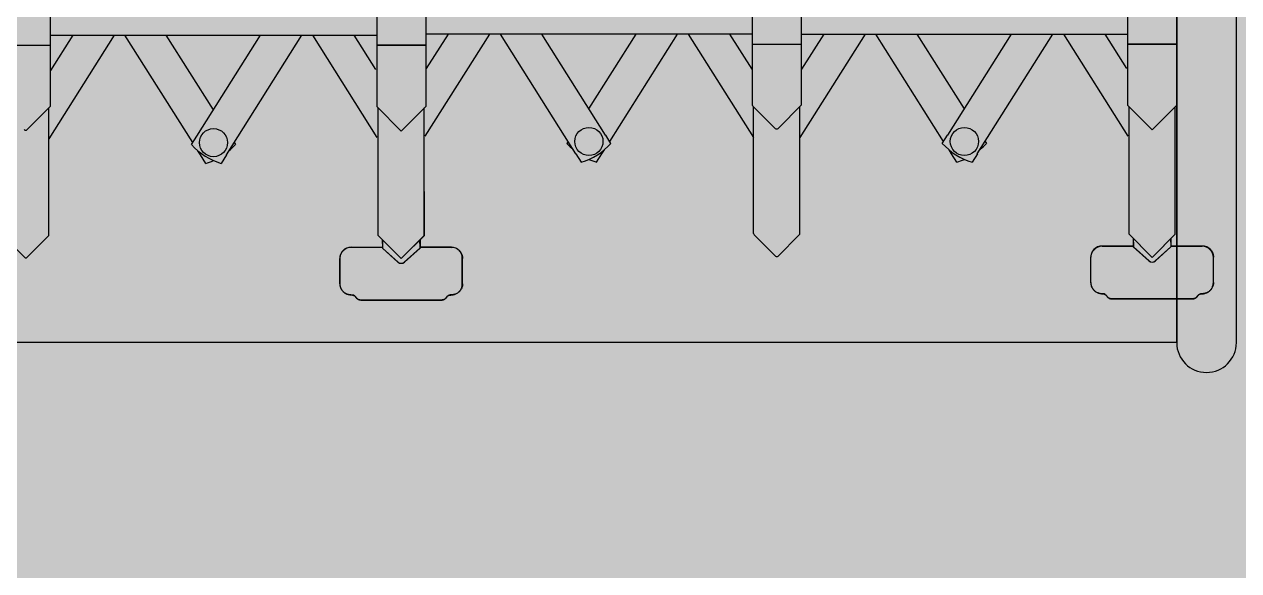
# Model space of a CAD drawing. Header units: millimetres. Extents: x 4836525 to 5356909, y -1773032 to -1295773.
# Drawn here: x 5208041 to 5209076, y -1425779 to -1425313 of the extents above; entities that cross this region are included whole.
import ezdxf

# ---------------------------------------------------------------- set-up
doc = ezdxf.new("R2010")
doc.units = ezdxf.units.MM
doc.header["$LTSCALE"] = 1000
for name, color, linetype in [('A-FUR', 8, 'Continuous'), ('PAV', 8, 'Continuous'), ('WIN', 8, 'Continuous')]:
    doc.layers.add(name, color=color, linetype=linetype)
doc.layers.add('A-MCAL', color=9, linetype='Continuous', lineweight=25)

# ---------------------------------------------------------------- blocks, each defined once
blk = doc.blocks.new('zw$960B')
at = {"layer": 'WIN', "color": 253, "linetype": 'Continuous'}
for p, q in [((345.8, -7647.2), (345.8, -7647.2)), ((373.9, -7644.5), (352.3, -7644.6)), ((374, -7644.7), (352.4, -7644.7)), ((342.8, -7654.1), (342.8, -7680.8)), ((342.8, -7680.9), (342.9, -7654.2)), ((383.5, -7656.3), (383.5, -7654.5)), ((387.8, -7662.4), (387.8, -7731)), ((387.8, -7731.2), (387.8, -7662.6)), ((-222.9, -7675.9), (222.9, -7675.9)), ((-222.7, -7675.9), (222.9, -7675.9)), ((170.7, -7675.9), (170.7, -7717.7)), ((170.7, -7717.7), (170.7, -7675.9)), ((222.9, -7675.9), (243.8, -7696.8)), ((222.9, -7675.9), (243.8, -7696.8)), ((332.8, -7677.2), (224.1, -7677.1)), ((332.8, -7677.1), (257.2, -7677.1)), ((332.8, -7677.1), (351.4, -7695.7)), ((332.8, -7677.2), (352.5, -7696.9)), ((336.5, -7680.8), (339.5, -7680.8)), ((339.5, -7680.9), (336.5, -7680.9)), ((339.5, -7680.8), (343.5, -7680.8)), ((339.5, -7680.9), (343.5, -7680.9)), ((343.5, -7680.8), (355.4, -7694.1)), ((355.4, -7694.2), (343.5, -7680.9)), ((222.9, -7717.7), (243.8, -7696.8)), ((222.9, -7717.7), (243.8, -7696.8)), ((332.8, -7716.4), (352.5, -7696.7)), ((332.8, -7716.5), (351.4, -7697.9)), ((355.4, -7699.4), (343.5, -7712.7)), ((343.5, -7712.9), (355.4, -7699.5)), ((351.4, -7695.7), (351.4, -7695.7)), ((352.5, -7696.7), (351.4, -7695.7)), ((352.5, -7696.9), (351.4, -7697.9)), ((351.4, -7697.9), (351.4, -7697.9)), ((339.5, -7712.7), (336.5, -7712.7)), ((336.5, -7712.8), (339.5, -7712.9)), ((339.5, -7712.7), (343.5, -7712.7)), ((339.5, -7712.9), (343.5, -7712.9)), ((342.8, -7712.7), (342.9, -7739.4)), ((342.8, -7739.5), (342.8, -7712.9)), ((-222.9, -7717.7), (222.9, -7717.7)), ((-222.7, -7717.7), (222.9, -7717.7)), ((249.2, -7717.3), (162.2, -7772.1)), ((162.2, -7995.7), (162.2, -7717.7)), ((191.4, -7718.5), (162.2, -7736.9)), ((228.7, -7716.5), (224.1, -7716.5)), ((255.9, -7716.5), (224.1, -7716.5)), ((257.2, -7716.5), (225.8, -7716.5)), ((332.8, -7716.4), (255.9, -7716.5)), ((332.8, -7716.5), (257.2, -7716.5)), ((345.8, -7746.5), (345.8, -7746.4)), ((383.5, -7737.3), (383.5, -7739.1)), ((373.9, -7749.1), (352.3, -7749)), ((374, -7748.9), (352.4, -7748.9)), ((264.2, -7845.7), (162.2, -7781.4)), ((248.3, -7870.9), (162.2, -7816.6)), ((253.6, -7839), (255.4, -7837.9)), ((264.2, -7845.6), (271.4, -7850.1)), ((264.2, -7845.6), (264.2, -7845.7)), ((225.8, -7856.7), (162.2, -7896.8)), ((264.2, -7867.7), (260.8, -7869.8)), ((271.4, -7863.2), (264.2, -7867.8)), ((264.2, -7867.7), (264.2, -7867.8)), ((253.6, -7874.4), (162.2, -7932)), ((248.3, -7870.9), (248.3, -7871)), ((255.4, -7875.5), (248.3, -7871)), ((162.2, -7941.2), (250.4, -7996.9)), ((162.2, -7976.5), (192.2, -7995.4)), ((-222.7, -7995.7), (222.9, -7995.7)), ((170.7, -8037.5), (170.7, -7995.7)), ((222.9, -7995.6), (242, -8014.7)), ((222.9, -7995.7), (242.6, -8015.3)), ((332, -7996.8), (224.2, -7996.9)), ((333.3, -7997.4), (333.3, -7997.4)), ((333.3, -7997.4), (351.4, -8015.4)), ((223.5, -8036.9), (242.6, -8017.8)), ((351.4, -8017.6), (333.3, -8035.7)), ((351.4, -8015.4), (351.4, -8015.4)), ((351.4, -8017.6), (351.4, -8017.6)), ((333.3, -8035.7), (333.3, -8035.7)), ((-222.9, -8037.5), (222.1, -8037.5)), ((162.2, -8091.9), (250.4, -8036.2)), ((162.2, -8037.5), (162.2, -8315.5)), ((162.2, -8056.7), (192.2, -8037.8)), ((255.9, -8036.2), (224.1, -8036.3)), ((285.6, -8036.2), (255.9, -8036.2)), ((332.1, -8036.2), (285.6, -8036.2)), ((253.6, -8158.8), (162.2, -8101.1)), ((225.8, -8176.5), (162.2, -8136.3)), ((255.4, -8157.7), (248.3, -8162.2)), ((248.3, -8162.3), (162.2, -8216.6)), ((248.3, -8162.3), (248.3, -8162.2)), ((264.2, -8165.5), (260.8, -8163.3)), ((264.2, -8165.5), (264.2, -8165.4)), ((271.4, -8169.9), (264.2, -8165.4)), ((264.2, -8187.5), (162.2, -8251.8)), ((264.2, -8187.5), (271.4, -8183)), ((264.2, -8187.5), (264.2, -8187.5)), ((253.6, -8194.1), (255.4, -8195.3)), ((249.2, -8315.9), (162.2, -8261)), ((374.9, -8284.1), (353.3, -8284.1)), ((375, -8284.3), (353.4, -8284.3)), ((343.8, -8293.6), (343.8, -8320.3)), ((343.8, -8320.4), (343.9, -8293.7)), ((346.8, -8286.7), (346.8, -8286.7)), ((384.5, -8295.9), (384.5, -8294)), ((191.4, -8314.7), (162.2, -8296.2)), ((388.8, -8301.9), (388.8, -8370.5)), ((388.8, -8370.7), (388.8, -8302.2)), ((-221.9, -8315.5), (223.9, -8315.5)), ((-221.7, -8315.5), (223.9, -8315.5)), ((171.7, -8315.5), (171.7, -8357.2)), ((171.7, -8357.2), (171.7, -8315.5)), ((223.9, -8315.5), (244.8, -8336.3)), ((223.9, -8315.5), (244.8, -8336.3)), ((333.8, -8316.7), (225.1, -8316.7)), ((333.8, -8316.6), (258.2, -8316.7)), ((333.8, -8316.6), (352.4, -8335.2)), ((333.8, -8316.7), (353.5, -8336.4)), ((337.5, -8320.3), (340.5, -8320.3)), ((340.5, -8320.4), (337.5, -8320.4)), ((340.5, -8320.3), (344.5, -8320.3)), ((340.5, -8320.4), (344.5, -8320.4)), ((344.5, -8320.3), (356.4, -8333.6)), ((356.4, -8333.8), (344.5, -8320.4)), ((352.4, -8335.2), (352.4, -8335.2)), ((353.5, -8336.3), (352.4, -8335.2)), ((223.9, -8357.2), (244.8, -8336.3)), ((223.9, -8357.2), (244.8, -8336.3)), ((333.8, -8355.9), (353.5, -8336.3)), ((333.8, -8356.1), (352.4, -8337.5)), ((356.4, -8338.9), (344.5, -8352.3)), ((344.5, -8352.4), (356.4, -8339.1)), ((353.5, -8336.4), (352.4, -8337.5)), ((352.4, -8337.5), (352.4, -8337.5)), ((229.7, -8356), (225.1, -8356.1)), ((256.9, -8356), (225.1, -8356)), ((258.2, -8356), (226.8, -8356)), ((333.8, -8355.9), (256.9, -8356)), ((333.8, -8356.1), (258.2, -8356)), ((340.5, -8352.3), (337.5, -8352.3)), ((337.5, -8352.4), (340.5, -8352.4)), ((340.5, -8352.3), (344.5, -8352.3)), ((340.5, -8352.4), (344.5, -8352.4)), ((343.8, -8352.3), (343.9, -8379)), ((343.8, -8379.1), (343.8, -8352.4)), ((-221.9, -8357.2), (223.9, -8357.2)), ((-221.7, -8357.2), (223.9, -8357.2)), ((250.2, -8356.8), (163.1, -8411.7)), ((163.1, -8635.2), (163.1, -8357.2)), ((192.4, -8358), (163.1, -8376.5)), ((384.5, -8376.8), (384.5, -8378.7)), ((346.8, -8386), (346.8, -8386)), ((374.9, -8388.6), (353.3, -8388.6)), ((375, -8388.4), (353.4, -8388.4)), ((265.2, -8485.2), (163.1, -8420.9)), ((249.3, -8510.4), (163.1, -8456.1)), ((254.6, -8478.6), (256.4, -8477.4)), ((265.2, -8485.2), (272.4, -8489.7)), ((265.2, -8485.2), (265.2, -8485.2)), ((226.8, -8496.2), (163.1, -8536.4)), ((249.3, -8510.4), (249.2, -8510.5)), ((256.4, -8515), (249.2, -8510.5)), ((265.2, -8507.2), (261.8, -8509.4)), ((272.4, -8502.8), (265.2, -8507.3)), ((265.2, -8507.2), (265.2, -8507.3)), ((254.6, -8513.9), (163.1, -8571.6)), ((163.1, -8580.8), (251.4, -8636.5)), ((163.1, -8616), (193.2, -8634.9)), ((-221.7, -8635.2), (223.9, -8635.2)), ((171.7, -8677), (171.7, -8635.2)), ((223.9, -8635.2), (243.6, -8654.9)), ((223.9, -8635.2), (243, -8654.3)), ((333, -8636.4), (225.1, -8636.5)), ((334.3, -8636.9), (334.3, -8636.9)), ((334.3, -8636.9), (352.4, -8655)), ((352.4, -8655), (352.4, -8655)), ((352.4, -8657.1), (334.3, -8675.2)), ((352.4, -8657.1), (352.4, -8657.1))]:
    blk.add_line(p, q, dxfattribs=at)
for points in [[(387.8, -7721.2), (387.8, -7663.8), (387.8, -7662.6)], [(387.8, -7672.4), (387.8, -7729.8), (387.8, -7731)], [(388.8, -8360.7), (388.8, -8303.3), (388.8, -8302.2)], [(388.8, -8312), (388.8, -8369.4), (388.8, -8370.5)]]:
    blk.add_lwpolyline(points, dxfattribs=at)
for centre in [(253.7, -7856.7), (253.7, -8176.5), (254.7, -8496.2)]:
    blk.add_circle(centre, 12, dxfattribs=at)
for centre, radius, start, end in [((352.3, -7654.1), 9.49, 133.2389, 180.0653), ((352.4, -7654.2), 9.49, 133.1082, 179.9347), ((352.5, -7696.7), 4, 318.2766, 41.8541), ((352.5, -7696.9), 4, 318.1459, 41.7234), ((352.3, -7739.5), 9.49, 179.9347, 226.7611), ((352.4, -7739.4), 9.49, 180.0653, 226.8918), ((216.7, -7880), 57.2, 39.5715, 47.4202), ((216.7, -7833.4), 57.2, 312.5797, 342.9583), ((216.7, -7880), 57.2, 17.0416, 24.0583), ((332, -7998.6), 1.8, 45.0323, 90.0488), ((241.3, -8016.6), 1.75, 315.0032, 44.9968), ((350.3, -8016.5), 1.5, 315.0653, 45.0323), ((332.1, -8034.4), 1.8, 270.0488, 315.0653), ((222.1, -8035.6), 1.9, 270, 315.0032), ((216.7, -8199.8), 57.2, 17.0417, 47.4203), ((216.7, -8153.1), 57.2, 335.9417, 342.9584), ((216.7, -8153.1), 57.2, 312.5798, 320.4285), ((353.3, -8293.6), 9.49, 133.2389, 180.0653), ((353.4, -8293.7), 9.49, 133.1082, 179.9347), ((353.5, -8336.3), 4, 318.2766, 41.8541), ((353.5, -8336.4), 4, 318.1459, 41.7234), ((353.3, -8379.1), 9.49, 179.9347, 226.7611), ((353.4, -8378.9), 9.49, 180.0653, 226.8918), ((217.7, -8519.6), 57.2, 39.5715, 47.4202), ((217.7, -8472.9), 57.2, 312.5797, 342.9583), ((217.7, -8519.6), 57.2, 17.0416, 24.0583), ((333, -8638.2), 1.8, 45.0323, 90.0488), ((242.3, -8656.1), 1.75, 315.0032, 44.9968), ((351.3, -8656), 1.5, 315.0653, 45.0323)]:
    blk.add_arc(centre, radius, start, end, dxfattribs=at)
for points, knots in [([(345.8, -7647.2), (345.9, -7647), (346.2, -7646.8), (346.7, -7646.4), (347.2, -7646), (347.7, -7645.7), (348.3, -7645.4), (348.9, -7645.2), (349.6, -7644.9), (350.4, -7644.8), (351.3, -7644.6), (351.9, -7644.6), (352.3, -7644.6)], [0, 0, 0, 0, 0.606235, 1.218522, 1.833527, 2.449202, 3.072991, 3.728324, 4.438806, 5.228874, 6.128937, 7.160293, 7.160293, 7.160293, 7.160293]), ([(352.4, -7644.7), (352, -7644.7), (351.4, -7644.7), (350.5, -7644.9), (349.8, -7645.1), (349.1, -7645.3), (348.5, -7645.6), (347.9, -7645.8), (347.3, -7646.2), (346.8, -7646.5), (346.3, -7646.9), (346, -7647.2), (345.9, -7647.3)], [0, 0, 0, 0, 1.010436, 1.899942, 2.687377, 3.400773, 4.062148, 4.692808, 5.313655, 5.932627, 6.548982, 7.160385, 7.160385, 7.160385, 7.160385]), ([(373.9, -7644.5), (374.3, -7644.6), (375.2, -7644.6), (376.4, -7644.9), (377.6, -7645.3), (378.8, -7645.9), (379.8, -7646.6), (380.7, -7647.4), (381.5, -7648.3), (382.2, -7649.4), (382.7, -7650.5), (383.1, -7651.7), (383.3, -7653), (383.4, -7653.8), (383.4, -7654.3)], [0, 0, 0, 0, 1.284228, 2.567283, 3.83971, 5.094268, 6.332313, 7.565766, 8.806556, 10.051039, 11.2968, 12.550239, 13.819897, 15.114487, 15.114487, 15.114487, 15.114487]), ([(383.5, -7654.5), (383.5, -7654), (383.4, -7653.2), (383.2, -7651.9), (382.8, -7650.7), (382.3, -7649.6), (381.6, -7648.5), (380.8, -7647.6), (379.9, -7646.7), (378.8, -7646), (377.7, -7645.5), (376.5, -7645.1), (375.3, -7644.8), (374.4, -7644.8), (374, -7644.7)], [0, 0, 0, 0, 1.299807, 2.575266, 3.834215, 5.084076, 6.330943, 7.573631, 8.810427, 10.049756, 11.300033, 12.563525, 13.836983, 15.114905, 15.114905, 15.114905, 15.114905]), ([(383.4, -7654.3), (383.4, -7654.5), (383.4, -7654.9), (383.5, -7655.4), (383.7, -7656), (383.9, -7656.5), (384.3, -7657), (384.6, -7657.5), (385, -7657.9), (385.4, -7658.1), (385.5, -7658.2)], [0, 0, 0, 0, 0.591549, 1.175869, 1.755585, 2.333401, 2.912005, 3.493916, 4.08191, 4.676667, 4.676667, 4.676667, 4.676667]), ([(385.6, -7658.4), (385.5, -7658.3), (385.1, -7658.1), (384.7, -7657.7), (384.3, -7657.2), (384, -7656.7), (383.8, -7656.2), (383.6, -7655.6), (383.5, -7655.1), (383.5, -7654.7), (383.5, -7654.5)], [0, 0, 0, 0, 0.598705, 1.193065, 1.780739, 2.361622, 2.93686, 3.510923, 4.089171, 4.676802, 4.676802, 4.676802, 4.676802]), ([(385.5, -7658.2), (385.7, -7658.3), (386.1, -7658.6), (386.5, -7659), (386.9, -7659.5), (387.2, -7660), (387.5, -7660.6), (387.6, -7661.2), (387.7, -7661.8), (387.8, -7662.2), (387.8, -7662.4)], [0, 0, 0, 0, 0.628765, 1.253664, 1.872312, 2.484467, 3.092242, 3.702352, 4.322554, 4.960773, 4.960773, 4.960773, 4.960773]), ([(387.8, -7662.6), (387.8, -7662.4), (387.8, -7662), (387.7, -7661.4), (387.5, -7660.8), (387.3, -7660.2), (387, -7659.7), (386.6, -7659.2), (386.1, -7658.8), (385.8, -7658.5), (385.6, -7658.4)], [0, 0, 0, 0, 0.642513, 1.269136, 1.885148, 2.495633, 3.105459, 3.718088, 4.336319, 4.96093, 4.96093, 4.96093, 4.96093]), ([(383.4, -7739.3), (383.4, -7739.1), (383.4, -7738.8), (383.5, -7738.2), (383.7, -7737.6), (383.9, -7737.1), (384.3, -7736.6), (384.6, -7736.2), (385, -7735.7), (385.4, -7735.5), (385.5, -7735.4)], [0, 0, 0, 0, 0.591549, 1.175869, 1.755585, 2.333401, 2.912005, 3.493916, 4.08191, 4.676667, 4.676667, 4.676667, 4.676667]), ([(385.6, -7735.2), (385.5, -7735.3), (385.1, -7735.5), (384.7, -7735.9), (384.3, -7736.4), (384, -7736.9), (383.8, -7737.4), (383.6, -7738), (383.5, -7738.5), (383.5, -7738.9), (383.5, -7739.1)], [0, 0, 0, 0, 0.598705, 1.193065, 1.780739, 2.361622, 2.93686, 3.510923, 4.089171, 4.676802, 4.676802, 4.676802, 4.676802]), ([(385.5, -7735.4), (385.7, -7735.3), (386.1, -7735.1), (386.5, -7734.6), (386.9, -7734.1), (387.2, -7733.6), (387.5, -7733), (387.6, -7732.5), (387.7, -7731.8), (387.8, -7731.4), (387.8, -7731.2)], [0, 0, 0, 0, 0.628765, 1.253664, 1.872312, 2.484467, 3.092242, 3.702352, 4.322554, 4.960773, 4.960773, 4.960773, 4.960773]), ([(387.8, -7731), (387.8, -7731.2), (387.8, -7731.6), (387.7, -7732.2), (387.5, -7732.8), (387.3, -7733.4), (387, -7733.9), (386.6, -7734.4), (386.1, -7734.8), (385.8, -7735.1), (385.6, -7735.2)], [0, 0, 0, 0, 0.642513, 1.269136, 1.885148, 2.495633, 3.105459, 3.718088, 4.336319, 4.96093, 4.96093, 4.96093, 4.96093]), ([(345.8, -7746.4), (345.9, -7746.6), (346.2, -7746.9), (346.7, -7747.2), (347.2, -7747.6), (347.7, -7747.9), (348.3, -7748.2), (348.9, -7748.4), (349.6, -7748.7), (350.4, -7748.9), (351.3, -7749), (351.9, -7749), (352.3, -7749)], [0, 0, 0, 0, 0.606235, 1.218522, 1.833527, 2.449202, 3.072991, 3.728324, 4.438806, 5.228874, 6.128937, 7.160293, 7.160293, 7.160293, 7.160293]), ([(352.4, -7748.9), (352, -7748.9), (351.4, -7748.9), (350.5, -7748.7), (349.8, -7748.5), (349.1, -7748.3), (348.5, -7748.1), (347.9, -7747.8), (347.3, -7747.5), (346.8, -7747.1), (346.3, -7746.7), (346, -7746.5), (345.9, -7746.3)], [0, 0, 0, 0, 1.010436, 1.899942, 2.687377, 3.400773, 4.062148, 4.692808, 5.313655, 5.932627, 6.548982, 7.160385, 7.160385, 7.160385, 7.160385]), ([(373.9, -7749.1), (374.3, -7749), (375.2, -7749), (376.4, -7748.7), (377.6, -7748.3), (378.8, -7747.8), (379.8, -7747), (380.7, -7746.2), (381.5, -7745.3), (382.2, -7744.2), (382.7, -7743.1), (383.1, -7741.9), (383.3, -7740.6), (383.4, -7739.8), (383.4, -7739.3)], [0, 0, 0, 0, 1.284228, 2.567283, 3.83971, 5.094268, 6.332313, 7.565766, 8.806556, 10.051039, 11.2968, 12.550239, 13.819897, 15.114487, 15.114487, 15.114487, 15.114487]), ([(383.5, -7739.1), (383.5, -7739.6), (383.4, -7740.4), (383.2, -7741.7), (382.8, -7742.9), (382.3, -7744), (381.6, -7745.1), (380.8, -7746), (379.9, -7746.9), (378.8, -7747.6), (377.7, -7748.1), (376.5, -7748.6), (375.3, -7748.8), (374.4, -7748.9), (374, -7748.9)], [0, 0, 0, 0, 1.299807, 2.575266, 3.834215, 5.084076, 6.330943, 7.573631, 8.810427, 10.049756, 11.300033, 12.563525, 13.836983, 15.114905, 15.114905, 15.114905, 15.114905]), ([(346.8, -8286.7), (346.9, -8286.6), (347.2, -8286.3), (347.7, -8285.9), (348.2, -8285.6), (348.7, -8285.3), (349.3, -8285), (349.9, -8284.7), (350.6, -8284.5), (351.4, -8284.3), (352.3, -8284.1), (352.9, -8284.1), (353.3, -8284.1)], [0, 0, 0, 0, 0.606235, 1.218522, 1.833527, 2.449202, 3.072991, 3.728324, 4.438806, 5.228874, 6.128937, 7.160293, 7.160293, 7.160293, 7.160293]), ([(353.4, -8284.3), (353, -8284.3), (352.4, -8284.3), (351.5, -8284.4), (350.7, -8284.6), (350.1, -8284.8), (349.4, -8285.1), (348.9, -8285.4), (348.3, -8285.7), (347.8, -8286), (347.3, -8286.4), (347, -8286.7), (346.9, -8286.8)], [0, 0, 0, 0, 1.010436, 1.899942, 2.687377, 3.400773, 4.062148, 4.692808, 5.313655, 5.932627, 6.548982, 7.160385, 7.160385, 7.160385, 7.160385]), ([(374.9, -8284.1), (375.3, -8284.1), (376.2, -8284.1), (377.4, -8284.4), (378.6, -8284.8), (379.8, -8285.4), (380.8, -8286.1), (381.7, -8286.9), (382.5, -8287.9), (383.2, -8288.9), (383.7, -8290.1), (384.1, -8291.3), (384.3, -8292.5), (384.4, -8293.4), (384.4, -8293.8)], [0, 0, 0, 0, 1.284228, 2.567283, 3.83971, 5.094268, 6.332313, 7.565766, 8.806556, 10.051039, 11.2968, 12.550239, 13.819897, 15.114487, 15.114487, 15.114487, 15.114487]), ([(384.5, -8294), (384.5, -8293.6), (384.4, -8292.7), (384.2, -8291.5), (383.8, -8290.3), (383.3, -8289.1), (382.6, -8288.1), (381.8, -8287.1), (380.9, -8286.3), (379.8, -8285.6), (378.7, -8285), (377.5, -8284.6), (376.3, -8284.3), (375.4, -8284.3), (375, -8284.3)], [0, 0, 0, 0, 1.299807, 2.575266, 3.834215, 5.084076, 6.330943, 7.573631, 8.810427, 10.049756, 11.300033, 12.563525, 13.836983, 15.114905, 15.114905, 15.114905, 15.114905]), ([(384.4, -8293.8), (384.4, -8294), (384.4, -8294.4), (384.5, -8295), (384.7, -8295.5), (384.9, -8296.1), (385.2, -8296.5), (385.6, -8297), (386, -8297.4), (386.4, -8297.6), (386.5, -8297.7)], [0, 0, 0, 0, 0.591549, 1.175869, 1.755585, 2.333401, 2.912005, 3.493916, 4.08191, 4.676667, 4.676667, 4.676667, 4.676667]), ([(386.6, -8298), (386.5, -8297.8), (386.1, -8297.6), (385.7, -8297.2), (385.3, -8296.8), (385, -8296.3), (384.8, -8295.7), (384.6, -8295.2), (384.5, -8294.6), (384.5, -8294.2), (384.5, -8294)], [0, 0, 0, 0, 0.598705, 1.193065, 1.780739, 2.361622, 2.93686, 3.510923, 4.089171, 4.676802, 4.676802, 4.676802, 4.676802]), ([(386.5, -8297.7), (386.7, -8297.9), (387.1, -8298.1), (387.5, -8298.5), (387.9, -8299), (388.2, -8299.6), (388.4, -8300.1), (388.6, -8300.7), (388.7, -8301.3), (388.7, -8301.7), (388.8, -8301.9)], [0, 0, 0, 0, 0.628765, 1.253664, 1.872312, 2.484467, 3.092242, 3.702352, 4.322554, 4.960773, 4.960773, 4.960773, 4.960773]), ([(388.8, -8302.2), (388.8, -8302), (388.8, -8301.5), (388.7, -8300.9), (388.5, -8300.3), (388.3, -8299.8), (388, -8299.2), (387.6, -8298.7), (387.1, -8298.3), (386.8, -8298.1), (386.6, -8298)], [0, 0, 0, 0, 0.642513, 1.269136, 1.885148, 2.495633, 3.105459, 3.718088, 4.336319, 4.96093, 4.96093, 4.96093, 4.96093]), ([(384.4, -8378.9), (384.4, -8378.7), (384.4, -8378.3), (384.5, -8377.7), (384.7, -8377.2), (384.9, -8376.6), (385.2, -8376.1), (385.6, -8375.7), (386, -8375.3), (386.4, -8375.1), (386.5, -8375)], [0, 0, 0, 0, 0.591549, 1.175869, 1.755585, 2.333401, 2.912005, 3.493916, 4.08191, 4.676667, 4.676667, 4.676667, 4.676667]), ([(386.6, -8374.7), (386.5, -8374.8), (386.1, -8375.1), (385.7, -8375.5), (385.3, -8375.9), (385, -8376.4), (384.8, -8377), (384.6, -8377.5), (384.5, -8378.1), (384.5, -8378.5), (384.5, -8378.7)], [0, 0, 0, 0, 0.598705, 1.193065, 1.780739, 2.361622, 2.93686, 3.510923, 4.089171, 4.676802, 4.676802, 4.676802, 4.676802]), ([(386.5, -8375), (386.7, -8374.8), (387.1, -8374.6), (387.5, -8374.2), (387.9, -8373.7), (388.2, -8373.1), (388.4, -8372.6), (388.6, -8372), (388.7, -8371.4), (388.7, -8371), (388.8, -8370.7)], [0, 0, 0, 0, 0.628765, 1.253664, 1.872312, 2.484467, 3.092242, 3.702352, 4.322554, 4.960773, 4.960773, 4.960773, 4.960773]), ([(388.8, -8370.5), (388.8, -8370.7), (388.8, -8371.2), (388.7, -8371.8), (388.5, -8372.4), (388.3, -8372.9), (388, -8373.5), (387.6, -8373.9), (387.1, -8374.4), (386.8, -8374.6), (386.6, -8374.7)], [0, 0, 0, 0, 0.642513, 1.269136, 1.885148, 2.495633, 3.105459, 3.718088, 4.336319, 4.96093, 4.96093, 4.96093, 4.96093]), ([(346.8, -8386), (346.9, -8386.1), (347.2, -8386.4), (347.7, -8386.8), (348.2, -8387.1), (348.7, -8387.4), (349.3, -8387.7), (349.9, -8388), (350.6, -8388.2), (351.4, -8388.4), (352.3, -8388.5), (352.9, -8388.6), (353.3, -8388.6)], [0, 0, 0, 0, 0.606235, 1.218522, 1.833527, 2.449202, 3.072991, 3.728324, 4.438806, 5.228874, 6.128937, 7.160293, 7.160293, 7.160293, 7.160293]), ([(353.4, -8388.4), (353, -8388.4), (352.4, -8388.4), (351.5, -8388.3), (350.7, -8388.1), (350.1, -8387.9), (349.4, -8387.6), (348.9, -8387.3), (348.3, -8387), (347.8, -8386.7), (347.3, -8386.3), (347, -8386), (346.9, -8385.9)], [0, 0, 0, 0, 1.010436, 1.899942, 2.687377, 3.400773, 4.062148, 4.692808, 5.313655, 5.932627, 6.548982, 7.160385, 7.160385, 7.160385, 7.160385]), ([(374.9, -8388.6), (375.3, -8388.6), (376.2, -8388.6), (377.4, -8388.3), (378.6, -8387.9), (379.8, -8387.3), (380.8, -8386.6), (381.7, -8385.8), (382.5, -8384.8), (383.2, -8383.8), (383.7, -8382.6), (384.1, -8381.4), (384.3, -8380.2), (384.4, -8379.3), (384.4, -8378.9)], [0, 0, 0, 0, 1.284228, 2.567283, 3.83971, 5.094268, 6.332313, 7.565766, 8.806556, 10.051039, 11.2968, 12.550239, 13.819897, 15.114487, 15.114487, 15.114487, 15.114487]), ([(384.5, -8378.7), (384.5, -8379.1), (384.4, -8380), (384.2, -8381.2), (383.8, -8382.4), (383.3, -8383.6), (382.6, -8384.6), (381.8, -8385.6), (380.9, -8386.4), (379.8, -8387.1), (378.7, -8387.7), (377.5, -8388.1), (376.3, -8388.4), (375.4, -8388.4), (375, -8388.4)], [0, 0, 0, 0, 1.299807, 2.575266, 3.834215, 5.084076, 6.330943, 7.573631, 8.810427, 10.049756, 11.300033, 12.563525, 13.836983, 15.114905, 15.114905, 15.114905, 15.114905])]:
    blk.add_open_spline(points, degree=3, knots=knots, dxfattribs=at)
blk = doc.blocks.new('zw$3394')
at = {"layer": 'A-FUR', "color": 4}
for p, q in [((0, 875.4), (0, 25.4)), ((0, 875.4), (0, 25.4)), ((50.8, 25.4), (50.8, 875.4)), ((50.8, 25.4), (50.8, 875.4))]:
    blk.add_line(p, q, dxfattribs=at)
for points in [[(50.8, 875.4), (1049.2, 875.4)], [(50.8, 875.4), (50.8, 25.4)]]:
    blk.add_lwpolyline(points, dxfattribs=at)
blk.add_arc((25.4, 875.4), 25.4, 0, 180, dxfattribs=at)
blk.add_arc((25.4, 875.4), 25.4, 0, 180, dxfattribs=at)

msp = doc.modelspace()

# ---------------------------------------------------------------- hatches: boundary and pattern name
at = {"layer": 'PAV'}
h = msp.add_hatch(dxfattribs=at)
h.set_pattern_fill('GRASS', color=256, scale=50, style=0)
h.set_pattern_definition([(90, (5207973.5, -1596912), (-898.025, 898.025), [238.125, -1557.925]), (45, (5207973.5, -1596912), (-898.026, 898.026), [238.125, -1031.875]), (135, (5207973.5, -1596912), (-898.026, -898.026), [238.125, -1031.875])])
edge = h.paths.add_edge_path()
edge.add_ellipse((5212773.5, -1440388), major_axis=(4800, 0), ratio=1, start_angle=180, end_angle=270)
edge.add_line((5212773.5, -1445188), (5212900.7, -1445188))
edge.add_ellipse((5212900.7, -1444388), major_axis=(800, 0), ratio=1, start_angle=270, end_angle=360)
edge.add_line((5213700.7, -1444388), (5213700.7, -1425134.5))
edge.add_line((5213700.7, -1425134.5), (5220100.7, -1425134.5))
edge.add_line((5220100.7, -1425134.5), (5220100.7, -1427688))
edge.add_line((5220100.7, -1427688), (5229700.7, -1427688))
edge.add_line((5229700.7, -1427688), (5229700.7, -1425134.5))
edge.add_line((5229700.7, -1425134.5), (5236100.7, -1425134.5))
edge.add_line((5236100.7, -1425134.5), (5236100.7, -1430188))
edge.add_line((5236100.7, -1430188), (5241300.7, -1430188))
edge.add_line((5241300.7, -1430188), (5241300.7, -1451588))
edge.add_line((5241300.7, -1451588), (5239973.5, -1451588))
edge.add_line((5239973.5, -1451588), (5239973.5, -1587511.9))
edge.add_ellipse((5230773.5, -1587511.9), major_axis=(-9200, 0), ratio=1, start_angle=108.07303, end_angle=180, ccw=False)
edge.add_line((5233627.6, -1596258), (5233627.6, -1596911.7))
edge.add_line((5233627.6, -1596911.7), (5244174.2, -1596912))
edge.add_line((5244174.2, -1596912), (5244187.3, -1510094))
edge.add_line((5244187.3, -1510094), (5244204.1, -1428789.3))
edge.add_line((5244204.1, -1428789.3), (5237236.1, -1421838))
edge.add_line((5237236.1, -1421838), (5208104.2, -1421834.2))
edge.add_ellipse((5213773.5, -1423058.6), major_axis=(5800, 0), ratio=1, start_angle=167.81277, end_angle=180)
edge.add_line((5207973.5, -1423058.6), (5207973.5, -1440388))
edge = h.paths.add_edge_path()
edge.add_ellipse((5212773.5, -1440388), major_axis=(4800, 0), ratio=1, start_angle=180, end_angle=270)
edge.add_line((5212773.5, -1445188), (5212900.7, -1445188))
edge.add_ellipse((5212900.7, -1444388), major_axis=(800, 0), ratio=1, start_angle=270, end_angle=360)
edge.add_line((5213700.7, -1444388), (5213700.7, -1425134.5))
edge.add_line((5213700.7, -1425134.5), (5220100.7, -1425134.5))
edge.add_line((5220100.7, -1425134.5), (5220100.7, -1427688))
edge.add_line((5220100.7, -1427688), (5229700.7, -1427688))
edge.add_line((5229700.7, -1427688), (5229700.7, -1425134.5))
edge.add_line((5229700.7, -1425134.5), (5236100.7, -1425134.5))
edge.add_line((5236100.7, -1425134.5), (5236100.7, -1430188))
edge.add_line((5236100.7, -1430188), (5241300.7, -1430188))
edge.add_line((5241300.7, -1430188), (5241300.7, -1451588))
edge.add_line((5241300.7, -1451588), (5239973.5, -1451588))
edge.add_line((5239973.5, -1451588), (5239973.5, -1587511.9))
edge.add_ellipse((5230773.5, -1587511.9), major_axis=(-9200, 0), ratio=1, start_angle=108.07303, end_angle=180, ccw=False)
edge.add_line((5233627.6, -1596258), (5233627.6, -1596911.7))
edge.add_line((5233627.6, -1596911.7), (5244174.2, -1596912))
edge.add_line((5244174.2, -1596912), (5244187.3, -1510094))
edge.add_line((5244187.3, -1510094), (5244204.1, -1428789.3))
edge.add_line((5244204.1, -1428789.3), (5237236.1, -1421838))
edge.add_line((5237236.1, -1421838), (5208104.2, -1421834.2))
edge.add_ellipse((5213773.5, -1423058.6), major_axis=(5800, 0), ratio=1, start_angle=167.81277, end_angle=180)
edge.add_line((5207973.5, -1423058.6), (5207973.5, -1440388))
h = msp.add_hatch(dxfattribs=at)
h.set_pattern_fill('ANGLE', color=256, scale=100, style=0)
h.set_pattern_definition([(0, (5207973.5, -1596912), (0, 698.5), [508, -190.5]), (90, (5207973.5, -1596912), (-698.5, 4e-14), [508, -190.5])])
edge = h.paths.add_edge_path()
edge.add_ellipse((5212773.5, -1440388), major_axis=(4800, 0), ratio=1, start_angle=180, end_angle=270)
edge.add_line((5212773.5, -1445188), (5212900.7, -1445188))
edge.add_ellipse((5212900.7, -1444388), major_axis=(800, 0), ratio=1, start_angle=270, end_angle=360)
edge.add_line((5213700.7, -1444388), (5213700.7, -1425134.5))
edge.add_line((5213700.7, -1425134.5), (5220100.7, -1425134.5))
edge.add_line((5220100.7, -1425134.5), (5220100.7, -1427688))
edge.add_line((5220100.7, -1427688), (5229700.7, -1427688))
edge.add_line((5229700.7, -1427688), (5229700.7, -1425134.5))
edge.add_line((5229700.7, -1425134.5), (5236100.7, -1425134.5))
edge.add_line((5236100.7, -1425134.5), (5236100.7, -1430188))
edge.add_line((5236100.7, -1430188), (5241300.7, -1430188))
edge.add_line((5241300.7, -1430188), (5241300.7, -1451588))
edge.add_line((5241300.7, -1451588), (5239973.5, -1451588))
edge.add_line((5239973.5, -1451588), (5239973.5, -1587511.9))
edge.add_ellipse((5230773.5, -1587511.9), major_axis=(-9200, 0), ratio=1, start_angle=108.07303, end_angle=180, ccw=False)
edge.add_line((5233627.6, -1596258), (5233627.6, -1596911.7))
edge.add_line((5233627.6, -1596911.7), (5244174.2, -1596912))
edge.add_line((5244174.2, -1596912), (5244187.3, -1510094))
edge.add_line((5244187.3, -1510094), (5244204.1, -1428789.3))
edge.add_line((5244204.1, -1428789.3), (5237236.1, -1421838))
edge.add_line((5237236.1, -1421838), (5208104.2, -1421834.2))
edge.add_ellipse((5213773.5, -1423058.6), major_axis=(5800, 0), ratio=1, start_angle=167.81277, end_angle=180)
edge.add_line((5207973.5, -1423058.6), (5207973.5, -1440388))
edge = h.paths.add_edge_path()
edge.add_ellipse((5212773.5, -1440388), major_axis=(4800, 0), ratio=1, start_angle=180, end_angle=270)
edge.add_line((5212773.5, -1445188), (5212900.7, -1445188))
edge.add_ellipse((5212900.7, -1444388), major_axis=(800, 0), ratio=1, start_angle=270, end_angle=360)
edge.add_line((5213700.7, -1444388), (5213700.7, -1425134.5))
edge.add_line((5213700.7, -1425134.5), (5220100.7, -1425134.5))
edge.add_line((5220100.7, -1425134.5), (5220100.7, -1427688))
edge.add_line((5220100.7, -1427688), (5229700.7, -1427688))
edge.add_line((5229700.7, -1427688), (5229700.7, -1425134.5))
edge.add_line((5229700.7, -1425134.5), (5236100.7, -1425134.5))
edge.add_line((5236100.7, -1425134.5), (5236100.7, -1430188))
edge.add_line((5236100.7, -1430188), (5241300.7, -1430188))
edge.add_line((5241300.7, -1430188), (5241300.7, -1451588))
edge.add_line((5241300.7, -1451588), (5239973.5, -1451588))
edge.add_line((5239973.5, -1451588), (5239973.5, -1587511.9))
edge.add_ellipse((5230773.5, -1587511.9), major_axis=(-9200, 0), ratio=1, start_angle=108.07303, end_angle=180, ccw=False)
edge.add_line((5233627.6, -1596258), (5233627.6, -1596911.7))
edge.add_line((5233627.6, -1596911.7), (5244174.2, -1596912))
edge.add_line((5244174.2, -1596912), (5244187.3, -1510094))
edge.add_line((5244187.3, -1510094), (5244204.1, -1428789.3))
edge.add_line((5244204.1, -1428789.3), (5237236.1, -1421838))
edge.add_line((5237236.1, -1421838), (5208104.2, -1421834.2))
edge.add_ellipse((5213773.5, -1423058.6), major_axis=(5800, 0), ratio=1, start_angle=167.81277, end_angle=180)
edge.add_line((5207973.5, -1423058.6), (5207973.5, -1440388))
h = msp.add_hatch(dxfattribs=at)
h.set_pattern_fill('GRASS', color=256, scale=50, style=0)
h.set_pattern_definition([(90, (5001573.5, -1429608.4), (-898.025, 898.025), [238.125, -1557.925]), (45, (5001573.5, -1429608.4), (-898.0256, 898.0256), [238.125, -1031.875]), (135, (5001573.5, -1429608.4), (-898.0256, -898.0256), [238.125, -1031.875])])
edge = h.paths.add_edge_path()
edge.add_ellipse((5212773.5, -1440388), major_axis=(4800, 0), ratio=1, start_angle=180, end_angle=270)
edge.add_line((5212773.5, -1445188), (5212900.7, -1445188))
edge.add_ellipse((5212900.7, -1444388), major_axis=(800, 0), ratio=1, start_angle=270, end_angle=360)
edge.add_line((5213700.7, -1444388), (5213700.7, -1425134.5))
edge.add_line((5213700.7, -1425134.5), (5220100.7, -1425134.5))
edge.add_line((5220100.7, -1425134.5), (5220100.7, -1427688))
edge.add_line((5220100.7, -1427688), (5229700.7, -1427688))
edge.add_line((5229700.7, -1427688), (5229700.7, -1425134.5))
edge.add_line((5229700.7, -1425134.5), (5236100.7, -1425134.5))
edge.add_line((5236100.7, -1425134.5), (5236100.7, -1430188))
edge.add_line((5236100.7, -1430188), (5241300.7, -1430188))
edge.add_line((5241300.7, -1430188), (5241300.7, -1451588))
edge.add_line((5241300.7, -1451588), (5239973.5, -1451588))
edge.add_line((5239973.5, -1451588), (5239973.5, -1587511.9))
edge.add_ellipse((5230773.5, -1587511.9), major_axis=(-9200, 0), ratio=1, start_angle=108.07303, end_angle=180, ccw=False)
edge.add_line((5233627.6, -1596258), (5233627.6, -1596911.7))
edge.add_line((5233627.6, -1596911.7), (5244174.2, -1596912))
edge.add_line((5244174.2, -1596912), (5244187.3, -1510094))
edge.add_line((5244187.3, -1510094), (5244204.1, -1428789.3))
edge.add_line((5244204.1, -1428789.3), (5237236.1, -1421838))
edge.add_line((5237236.1, -1421838), (5208104.2, -1421834.2))
edge.add_ellipse((5213773.5, -1423058.6), major_axis=(5800, 0), ratio=1, start_angle=167.81277, end_angle=180)
edge.add_line((5207973.5, -1423058.6), (5207973.5, -1440388))

# ---------------------------------------------------------------- block references
at = {"layer": 'A-FUR', "rotation": 180}
msp.add_blockref('zw$3394', (5209073.5, -1424709), dxfattribs=at)
at = {"layer": 'A-MCAL', "color": 8, "rotation": 270}
msp.add_blockref('zw$960B', (5216698.6, -1425159.3), dxfattribs=at)

doc.saveas('drawing.dxf')
